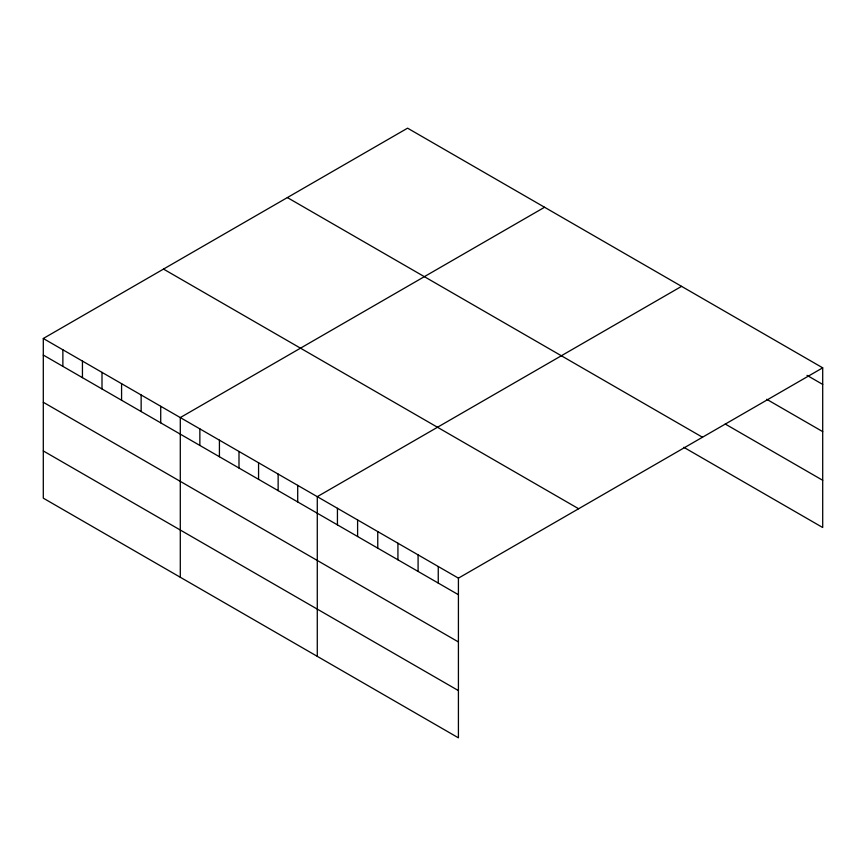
<?xml version="1.0" encoding="UTF-8"?>
<svg xmlns="http://www.w3.org/2000/svg" width="866" height="866" viewBox="0 0 866 866"><rect width="100%" height="100%" fill="white"/><g stroke="black" fill="none" stroke-linecap="round" stroke-linejoin="round"><path stroke-width="1.3" d="M43.3 338.487L458.417 578.152L458.417 737.832L43.3 498.166L43.3 338.487L407.583 128.168L822.7 367.834L822.7 527.513L683.804 447.321M544.573 207.255L180.29 417.574L180.29 577.254M681.564 286.354L317.281 496.662L317.281 656.341M458.417 578.152L822.7 367.834M807.015 375.346L822.7 384.407M766.691 399.291L822.7 431.625M725.243 424.026L822.7 480.284M287.371 197.578L702.488 437.243M163.512 269.088L578.629 508.743M43.3 355.06L458.417 594.715M43.3 402.279L458.417 641.944M43.3 450.937L458.417 690.603M438.25 566.516L438.25 583.078M418.094 554.868L418.094 571.441M397.927 543.231L397.927 559.793M377.76 531.594L377.76 548.156M357.604 519.946L357.604 536.519M337.437 508.31L337.437 524.872M297.709 485.371L297.709 501.934M278.138 474.07L278.138 490.632M258.566 462.769L258.566 479.342M238.994 451.478L238.994 468.041M219.423 440.177L219.423 456.739M199.862 428.876L199.862 445.438M160.719 406.284L160.719 422.846M141.147 394.983L141.147 411.545M121.576 383.681L121.576 400.254M102.004 372.38L102.004 388.953M82.443 361.09L82.443 377.652M62.872 349.788L62.872 366.35"/></g></svg>
